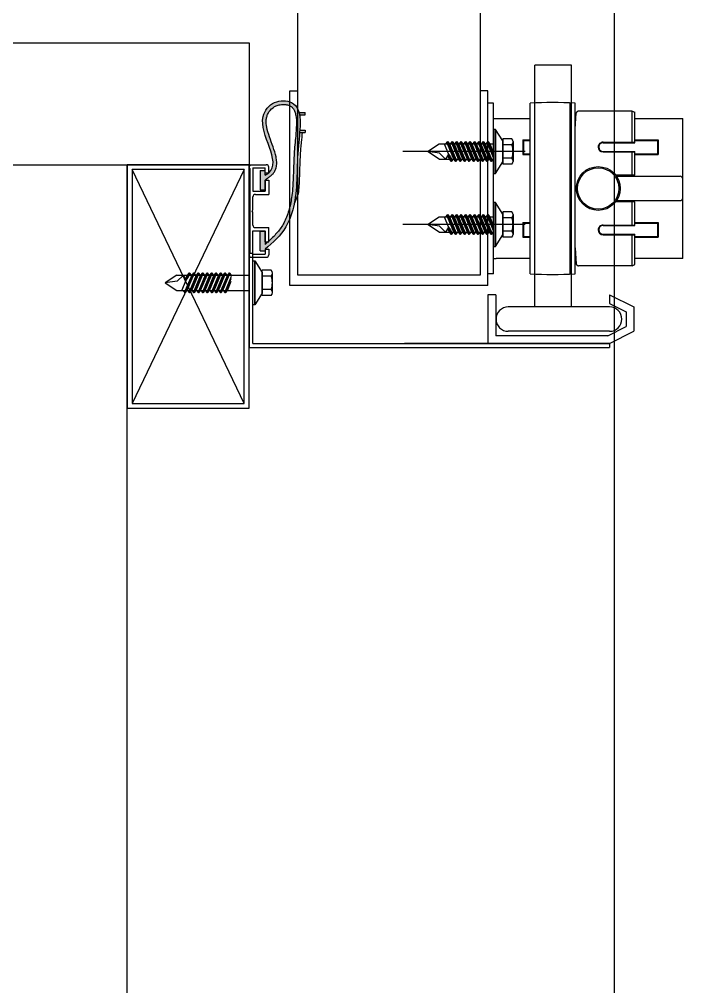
# Model space of a CAD drawing. Extents: x 152195838 to 160350639, y 364657247 to 370318102.
# Drawn here: x 157579702.6 to 157579975.2, y 365019944.4 to 365020341.6 of the extents above; entities that cross this region are included whole.
import ezdxf

# ---------------------------------------------------------------- set-up
doc = ezdxf.new("R2010")
doc.units = 0
doc.header["$MEASUREMENT"] = 0
doc.linetypes.add('HID', pattern=[2.3, 1.5, -0.8])
for name, color, linetype in [('4A.TEC 벽체 3', 4, 'CONTINUOUS'), ('A-DOOR-DOCKSEAL', 4, 'CONTINUOUS'), ('A-STEEL', 7, 'CONTINUOUS'), ('A-STEEL-C', 1, 'CONTINUOUS')]:
    doc.layers.add(name, color=color, linetype=linetype)
doc.layers.add('DEFPOINT', color=135, linetype='CONTINUOUS', plot=False)

# ---------------------------------------------------------------- blocks, each defined once
blk = doc.blocks.new('zw$BB1D')
at = {"layer": 'A-DOOR-DOCKSEAL', "ltscale": 0.2}
h = blk.add_hatch(color=9, dxfattribs=at)
h.dxf.hatch_style = 1
edge = h.paths.add_edge_path()
edge.add_line((2740.551226496696, 825.0400660969317), (2740.551226496696, 822.5208703279495))
edge.add_spline(control_points=[(2740.551226496696, 822.5208703279495), (2738.710514068604, 822.0375781059265), (2735.548958003521, 820.0444125831127), (2735.455102264881, 811.7829248607159), (2746.522982895374, 802.8910038471222), (2760.679319918156, 815.7585456967354), (2765.300000011921, 810.1000000238419)], knot_values=[-45.3976733659044, -45.3976733659044, -45.3976733659044, -45.3976733659044, -39.43827762384147, -32.43066306283472, -25.07894739914613, -1.802775637715781, -1.802775637715781, -1.802775637715781, -1.802775637715781], degree=3, periodic=0)
edge.add_spline(control_points=[(2765.300000011921, 810.1000000238419), (2765.657878816128, 809.6617369055748), (2765.978939414024, 809.130868434906), (2766.300000011921, 808.6000000238419)], knot_values=[-1.802775637731995, -1.802775637731995, -1.802775637731995, -1.802775637731995, 0, 0, 0, 0], degree=3, periodic=0)
edge.add_line((2766.300000011921, 808.6000000238419), (2764.300000011921, 808.6000000238419))
edge.add_line((2764.300000011921, 808.6000000238419), (2764.300000011921, 806.6000000238419))
edge.add_line((2764.300000011921, 806.6000000238419), (2772.300000011921, 806.6000000238419))
edge.add_line((2772.300000011921, 806.6000000238419), (2772.300000011921, 808.6000000238419))
edge.add_line((2772.300000011921, 808.6000000238419), (2768.300000011921, 808.6000000238419))
edge.add_spline(control_points=[(2768.300000011921, 808.6000000238419), (2767.466506958008, 809.569737136364), (2767.345214486122, 809.7704429626465), (2767.024328887463, 810.2809507846832), (2766.81678879261, 810.5947440266609), (2766.442328572273, 811.0776842236519), (2766.296264231205, 811.2495391964912), (2765.99466073513, 811.5697856545448), (2765.837651133537, 811.7204251289368), (2765.349535226822, 812.1426284909248), (2765.001148283482, 812.3841920495033), (2764.037363171577, 812.9141031503677), (2763.397246062756, 813.1298235058784), (2762.099309384823, 813.3735585212708), (2761.441173613071, 813.403838455677), (2760.121258735657, 813.3394808769226), (2759.45836019516, 813.2449430823326), (2757.441877007484, 812.8345758318901), (2756.071962296963, 812.3921765089035), (2753.305351316929, 811.4187758564949), (2751.909680366516, 810.886126935482), (2749.165443539619, 809.950341463089), (2747.81719237566, 809.5483564138412), (2745.573965549469, 809.1306486725807), (2744.648299694061, 809.0472588539124), (2743.28717571497, 809.1165866851807), (2742.80739235878, 809.1859583854675), (2741.885418653488, 809.4236060380936), (2741.435650408268, 809.5932842493057), (2740.050660610199, 810.2899523377419), (2739.20205706358, 811.0002294182777), (2738.25933021307, 812.2863572239876), (2738.002562642097, 812.7389848232269), (2737.600932478905, 813.7131992578506), (2737.451909601688, 814.244395673275), (2737.229801177979, 815.5540984869003), (2737.213318884373, 816.345254778862), (2737.366967916489, 817.5916186571121), (2737.487422168255, 818.0791455507278), (2737.808386445045, 818.9057842493057), (2738.003624379635, 819.2374194860458), (2738.476790428162, 819.8183492422104), (2738.755058765411, 820.067126750946), (2739.421107411385, 820.508731007576), (2739.809660434723, 820.7001931667328), (2740.700030088425, 821.0214325785637), (2741.201194524765, 821.1506160497665), (2742.888457417488, 821.4503950476646), (2744.228256762028, 821.5127210021019), (2747.109930038452, 821.4488495588303), (2748.65164411068, 821.3249942064285), (2751.406606912613, 821.0640008449554), (2752.613236129284, 820.9368814229965), (2755.033995687962, 820.7162117958069), (2756.23173981905, 820.6284232735634), (2758.548449933529, 820.4887071251869), (2759.669673442841, 820.4363819360733), (2762.941146731377, 820.3073766231537), (2764.998924076557, 820.2584900259972), (2768.678615272045, 820.1174272894859), (2770.319756269455, 820.0328359603882), (2773.121601581573, 819.7874686121941), (2774.289319336414, 819.6544098258018), (2776.349969267845, 819.343235373497), (2777.240381777287, 819.1842174530029), (2779.040191590786, 818.803658425808), (2779.946169734001, 818.5823898911476), (2782.634284675121, 817.8079091906548), (2784.385824382305, 817.1431148052216), (2786.640091180801, 815.9329293966293), (2787.275860846043, 815.5408887863159), (2788.511999845505, 814.6790025830269), (2789.110683739185, 814.2116848230362), (2790.863895475864, 812.7187517881393), (2791.975293755531, 811.6016502380371), (2793.166269600391, 810.3135442733765), (2793.264142870903, 810.2070093750954), (2793.36189866066, 810.1000000238419)], knot_values=[0, 0, 0, 0, 0.6570504809672653, 0.6570504809672653, 1.646097762996907, 1.646097762996907, 2.207426477176353, 2.207426477176353, 2.7687551913558, 2.7687551913558, 3.891412619714694, 3.891412619714694, 5.741228497107539, 5.741228497107539, 7.591044374500384, 7.591044374500384, 9.440860251893229, 9.440860251893229, 13.18248339340925, 13.18248339340925, 16.92410653492527, 16.92410653492527, 20.66572967644129, 20.66572967644129, 23.53949724482702, 23.53949724482702, 25.24343973426191, 25.24343973426191, 26.94738222369681, 26.94738222369681, 30.75015759862892, 30.75015759862892, 32.58340936956902, 32.58340936956902, 34.41666114050911, 34.41666114050911, 36.99480357953792, 36.99480357953792, 38.87082841491595, 38.87082841491595, 40.74685325029397, 40.74685325029397, 42.622878085672, 42.622878085672, 44.49890292105002, 44.49890292105002, 46.37492775642805, 46.37492775642805, 50.27423818874973, 50.27423818874973, 54.1735486210714, 54.1735486210714, 57.16678077045568, 57.16678077045568, 60.29172726954477, 60.29172726954477, 63.41667376863385, 63.41667376863385, 69.66656676681201, 69.66656676681201, 74.98539299803426, 74.98539299803426, 78.82808734408306, 78.82808734408306, 81.72379373911878, 81.72379373911878, 84.61950013415449, 84.61950013415449, 90.41091292422593, 90.41091292422593, 92.85017126351599, 92.85017126351599, 95.28942960280605, 95.28942960280605, 100.1679462813862, 100.1679462813862, 100.6054776744148, 100.6054776744148, 100.6054776744148, 100.6054776744148], degree=3, periodic=0)
edge.add_line((2793.361898679286, 810.1000000238419), (2793.699999988079, 810.1000000238419))
edge.add_line((2793.699999988079, 810.1000000238419), (2793.699999988079, 809.7276048064232))
edge.add_spline(control_points=[(2793.699999988079, 809.7276048064232), (2794.035301446915, 809.356137752533), (2794.369640469551, 808.9796684384346), (2794.704285383224, 808.6000000238419)], knot_values=[101.1105262761424, 101.1105262761424, 101.1105262761424, 101.1105262761424, 102.6147864747465, 102.6147864747465, 102.6147864747465, 102.6147864747465], degree=3, periodic=0)
edge.add_line((2794.704285390675, 808.6000000238419), (2789.300000011921, 808.6000000238419))
edge.add_line((2789.300000011921, 808.6000000238419), (2789.300000011921, 806.6000000238419))
edge.add_line((2789.300000011921, 806.6000000238419), (2797.300000011921, 806.6000000238419))
edge.add_line((2797.300000011921, 806.6000000238419), (2797.300000011921, 808.6000000238419))
edge.add_line((2797.299999989569, 808.6000000238419), (2796.699999988079, 808.6000000238419))
edge.add_spline(control_points=[(2796.699999988079, 808.6000000238419), (2793.900425672531, 811.7971203327179), (2788.87654620409, 817.5344022512436), (2781.337806820869, 819.8732129335403), (2778.127242684364, 820.5286437273026), (2778.108048975468, 820.5325494408607)], knot_values=[-103.9119510143175, -103.9119510143175, -103.9119510143175, -103.9119510143175, -91.38266572863111, -81.42795439420412, -81.36806896506658, -81.36806896506658, -81.36806896506658, -81.36806896506658], degree=3, periodic=0)
edge.add_spline(control_points=[(2778.108048975468, 820.5325494408607), (2770.42051243782, 822.0968762040138), (2762.213920772076, 821.3518040180206), (2750.57119512558, 822.6657167673111), (2748.751226484776, 822.8121961951256)], knot_values=[-81.36806896506658, -81.36806896506658, -81.36806896506658, -81.36806896506658, -57.38249598827551, -52.84870220721898, -52.84870220721898, -52.84870220721898, -52.84870220721898], degree=3, periodic=0)
edge.add_line((2748.751226484776, 822.8121961951256), (2748.751226484776, 825.0400661230087))
edge.add_line((2748.751226484776, 825.0400661230087), (2747.751226484776, 825.0400661230087))
edge.add_line((2747.751226484776, 825.0400661230087), (2747.751226484776, 822.88595277071))
edge.add_spline(control_points=[(2747.751226484776, 822.88595277071), (2745.532117247581, 823.033104121685), (2743.392473042011, 823.0540909171104), (2741.551226496696, 822.7361373901367)], knot_values=[-52.01511252839615, -52.01511252839615, -52.01511252839615, -52.01511252839615, -46.4399996553246, -46.4399996553246, -46.4399996553246, -46.4399996553246], degree=3, periodic=0)
edge.add_line((2741.551226496696, 822.7361373901367), (2741.551226496696, 825.0400661230087))
edge.add_line((2741.551226496696, 825.0400661230087), (2740.551226496696, 825.0400661230087))
h = blk.add_hatch(color=9, dxfattribs=at)
h.dxf.hatch_style = 1
edge = h.paths.add_edge_path()
edge.add_spline(control_points=[(2778.108048975468, 820.5325494408607), (2778.108048956469, 820.5325494447266), (2778.108048937471, 820.5325494485924), (2778.108048918472, 820.5325494524582)], knot_values=[-81.36806896506658, -81.36806896506658, -81.36806896506658, -81.36806896506658, -81.3680689057916, -81.3680689057916, -81.3680689057916, -81.3680689057916], degree=3, periodic=0)
edge.add_line((2778.108048918473, 820.5325494524584), (2778.108049006385, 820.5325494175967))
at = {"layer": '4A.TEC 벽체 3', "linetype": 'Continuous'}
for p, q in [((2712, 326.9999995827675), (2712, 801.9999996721745)), ((2712, 326.9999995827675), (2712, 801.9999996721745)), ((2712, 802.0000000298023), (2762, 802)), ((2761.999999940395, 427.0000000596046), (2762, 801.9999996423721))]:
    blk.add_line(p, q, dxfattribs=at)
at = {"layer": '4A.TEC 벽체 3'}
for p, q in [((262, 752.0000000298023), (-412.9999999403954, 752)), ((3437, 752.0000000298023), (2762, 752))]:
    blk.add_line(p, q, dxfattribs=at)
at = {"layer": 'A-DOOR-DOCKSEAL', "color": 9, "ltscale": 0.2}
for p, q in [((2742.99982970953, 960.5008111596107), (2742.99982970953, 980.2008111476898)), ((2800.49982970953, 980.2008111476898), (2742.99982970953, 980.2008111476898)), ((2766.74982970953, 952.9841259121895), (2766.74982970953, 979.2008111476898)), ((2775.74982970953, 980.2008111476898), (2767.74982970953, 980.2008111476898)), ((2776.74982970953, 952.9841259121895), (2776.74982970953, 979.2008111476898)), ((2800.49982970953, 980.2008111476898), (2800.49982970953, 960.5008111596107)), ((2751.74982970953, 960.5008111596107), (2751.74982970953, 970.2008111476898)), ((2751.74982970953, 970.2008111476898), (2757.74982970953, 970.2008111476898)), ((2751.99982970953, 960.5008111596107), (2751.99982970953, 969.9508111476898)), ((2757.49982970953, 969.9508111476898), (2751.99982970953, 969.9508111476898)), ((2757.49982970953, 960.5008111596107), (2757.49982970953, 969.9508111476898)), ((2757.74982970953, 960.5008111596107), (2757.74982970953, 970.2008111476898)), ((2785.74982970953, 960.5008111596107), (2785.74982970953, 970.2008111476898)), ((2785.74982970953, 970.2008111476898), (2791.74982970953, 970.2008111476898)), ((2785.99982970953, 960.5008111596107), (2785.99982970953, 969.9508111476898)), ((2791.49982970953, 969.9508111476898), (2785.99982970953, 969.9508111476898)), ((2791.49982970953, 960.5008111596107), (2791.49982970953, 969.9508111476898)), ((2791.74982970953, 960.5008111596107), (2791.74982970953, 970.2008111476898)), ((2739.99982970953, 959.5008111596107), (2740.470009684563, 960.5008111596107)), ((2739.99982970953, 959.5008111596107), (2739.99982970953, 937.4142181277275)), ((2752.949829757214, 959.5008111596107), (2739.99982970953, 959.5008111596107)), ((2752.949829757214, 960.5008111596107), (2740.470009684563, 960.5008111596107)), ((2752.74982970953, 947.5008111596107), (2752.74982970953, 960.5008111596107)), ((2752.949829757214, 947.5008111596107), (2752.949829757214, 960.5008111596107)), ((2756.549829721451, 947.5008111596107), (2756.549829721451, 960.5008111596107)), ((2766.24982970953, 960.5008111596107), (2756.549829721451, 960.5008111596107)), ((2766.24982970953, 959.5008111596107), (2756.549829721451, 959.5008111596107)), ((2756.74982970953, 947.5008111596107), (2756.74982970953, 960.5008111596107)), ((2766.24982970953, 960.5008111596107), (2766.24982970953, 952.6247145533562)), ((2777.24982970953, 960.5008111596107), (2777.24982970953, 952.6247145533562)), ((2786.949829757214, 960.5008111596107), (2777.24982970953, 960.5008111596107)), ((2786.949829757214, 959.5008111596107), (2777.24982970953, 959.5008111596107)), ((2786.74982970953, 947.5008111596107), (2786.74982970953, 960.5008111596107)), ((2786.949829757214, 947.5008111596107), (2786.949829757214, 960.5008111596107)), ((2790.549829721451, 947.5008111596107), (2790.549829721451, 960.5008111596107)), ((2803.029649794102, 960.5008111596107), (2790.549829721451, 960.5008111596107)), ((2803.49982970953, 959.5008111596107), (2790.549829721451, 959.5008111596107)), ((2790.74982970953, 947.5008111596107), (2790.74982970953, 960.5008111596107)), ((2803.49982970953, 959.5008111596107), (2803.029649794102, 960.5008111596107)), ((2803.49982970953, 959.5008111596107), (2803.49982970953, 937.4142181277275)), ((2815.399999976158, 950.2008111476898), (2820.399999976158, 960.2008111476898)), ((2820.399999976158, 960.2008111476898), (2830.399999976158, 960.2008111476898)), ((2835.399999976158, 950.2008111476898), (2830.399999976158, 960.2008111476898)), ((2818.977708756924, 950.2008111476898), (2822.377708733082, 957.0008111596107)), ((2822.377708733082, 957.0008111596107), (2828.422291219234, 957.0008111596107)), ((2832.199999988079, 949.4453936219215), (2828.422291219234, 957.0008111596107)), ((2815.399999976158, 950.2008111476898), (2818.977708756924, 950.2008111476898)), ((2820.399999976158, 950.2008111476898), (2820.399999976158, 908.5008111596107)), ((2830.399999976158, 950.2008111476898), (2830.399999976158, 908.5008111596107)), ((2832.199999988079, 949.4453936219215), (2832.199999988079, 903.4008111357689)), ((2835.399999976158, 950.2008111476898), (2835.399999976158, 865.9372361898422)), ((2835.399999976158, 803.6000000238419), (2835.399999976158, 950.2008111476898)), ((2835.399999976158, 950.2008111476898), (2837, 950.2008111476898)), ((2837, 802), (2837, 950.2008111476898)), ((2721.088113725185, 934.5008111894131), (2721.088113725185, 919.5008111894131)), ((2736.74982970953, 934.5008111596107), (2721.088113725185, 934.5008111894131)), ((2806.74982970953, 936.0008111596107), (2736.74982970953, 936.0008111596107)), ((2806.349829733372, 934.5008111596107), (2736.74982970953, 934.5008111596107)), ((2806.74982970953, 934.0008111596107), (2736.74982970953, 934.0008111596107)), ((2747.420690178871, 936.0008111596107), (2740.756266653538, 936.4443330168724)), ((2742.99982970953, 936.1184046268463), (2742.99982970953, 936.0008111596107)), ((2796.078969299793, 936.0008111596107), (2802.743392765522, 936.4443330168724)), ((2800.49982970953, 936.1184046268463), (2800.49982970953, 936.0008111596107)), ((2819.052079260349, 934.5008111596107), (2806.349829733372, 934.5008111596107)), ((2820.399999976158, 934.5008111596107), (2810.599999964237, 934.5008111596107)), ((2736.74982970953, 919.5008111596107), (2721.088113725185, 919.5008111894131)), ((2806.349829733372, 919.5008111596107), (2736.74982970953, 919.5008111596107)), ((2806.74982970953, 919.5008111596107), (2736.74982970953, 919.5008111596107)), ((2819.052079260349, 919.5008111596107), (2806.349829733372, 919.5008111596107)), ((2820.399999976158, 919.5008111596107), (2810.599999964237, 919.5008111596107)), ((2806.74982970953, 917.5008111596107), (2736.74982970953, 917.5008111596107)), ((2742.99982970953, 902.5008111596107), (2742.99982970953, 917.5008111596107)), ((2751.74982970953, 914.5008111596107), (2751.74982970953, 917.5008111596107)), ((2751.74982970953, 914.5008111596107), (2757.74982970953, 914.5008111596107)), ((2751.99982970953, 914.7508111596107), (2751.99982970953, 917.5008111596107)), ((2751.99982970953, 914.7508111596107), (2757.49982970953, 914.7508111596107)), ((2756.549829721451, 915.5008111596107), (2756.549829721451, 865.1478964686394)), ((2757.49982970953, 914.7508111596107), (2757.49982970953, 917.5008111596107)), ((2757.74982970953, 914.5008111596107), (2757.74982970953, 917.5008111596107)), ((2785.74982970953, 914.5008111596107), (2785.74982970953, 917.5008111596107)), ((2785.74982970953, 914.5008111596107), (2791.74982970953, 914.5008111596107)), ((2785.99982970953, 914.7508111596107), (2785.99982970953, 917.5008111596107)), ((2785.99982970953, 914.7508111596107), (2791.49982970953, 914.7508111596107)), ((2786.549829721451, 915.5008111596107), (2786.549829721451, 865.1478964686394)), ((2791.49982970953, 914.7508111596107), (2791.49982970953, 917.5008111596107)), ((2791.74982970953, 914.5008111596107), (2791.74982970953, 917.5008111596107)), ((2800.49982970953, 917.5008111596107), (2800.49982970953, 903.5008111596107)), ((2751.299829721451, 910.0008111596107), (2751.299829721451, 906.3008111715317)), ((2752.479510307312, 910.5008111596107), (2760.62014913559, 910.5008111596107)), ((2753.836283445358, 910.0008111596107), (2753.836283445358, 906.3008111715317)), ((2759.263375997543, 910.0008111596107), (2759.263375997543, 906.3008111715317)), ((2761.799829721451, 910.0008111596107), (2761.799829721451, 906.3008111715317)), ((2781.299829721451, 910.0008111596107), (2781.299829721451, 906.3008111715317)), ((2782.479510307312, 910.5008111596107), (2790.62014913559, 910.5008111596107)), ((2783.836283445358, 910.0008111596107), (2783.836283445358, 906.3008111715317)), ((2789.263375997543, 910.0008111596107), (2789.263375997543, 906.3008111715317)), ((2791.799829721451, 910.0008111596107), (2791.799829721451, 906.3008111715317)), ((2751.299829721451, 906.3008111715317), (2761.799829721451, 906.3008111715317)), ((2781.299829721451, 906.3008111715317), (2791.799829721451, 906.3008111715317)), ((2806.74982970953, 902.5008111596107), (2736.74982970953, 902.5008111596107)), ((2736.74982970953, 902.5008111596107), (2736.74982970953, 900.2008111476898)), ((2742.99982970953, 902.5008111596107), (2742.99982970953, 903.5008111596107)), ((2752.399829745293, 900.100931584835), (2758.304431080818, 902.5008111596107)), ((2752.399829745293, 898.2679315805435), (2760.699829757214, 901.6853574514389)), ((2752.399829745293, 898.2679315805435), (2760.699829757214, 901.6853574514389)), ((2753.399829745293, 900.9050318002701), (2753.399829745293, 902.5008111596107)), ((2759.699829757214, 901.6853574514389), (2759.699829757214, 902.5008111596107)), ((2782.399829745293, 900.100931584835), (2788.304431080818, 902.5008111596107)), ((2782.399829745293, 898.2679315805435), (2790.699829757214, 901.6853574514389)), ((2782.399829745293, 898.2679315805435), (2790.699829757214, 901.6853574514389)), ((2783.399829745293, 900.9050318002701), (2783.399829745293, 902.5008111596107)), ((2789.699829757214, 901.6853574514389), (2789.699829757214, 902.5008111596107)), ((2800.49982970953, 902.5008111596107), (2800.49982970953, 903.5008111596107)), ((2806.74982970953, 902.5008111596107), (2806.74982970953, 900.2008111476898)), ((2815.399999976158, 903.4008111357689), (2832.199999988079, 903.4008111357689)), ((2815.399999976158, 903.4008111357689), (2815.399999976158, 900.2008111476898)), ((2811.599999964237, 900.2008111476898), (2731.599999964237, 900.2008111774921)), ((2731.599999964237, 900.2008111774921), (2731.599999964237, 897.0008111894131)), ((2806.74982970953, 900.2008111476898), (2736.74982970953, 900.2008111476898)), ((2752.399829745293, 896.434931576252), (2760.699829757214, 899.8523574471474)), ((2752.399829745293, 896.434931576252), (2760.699829757214, 899.8523574471474)), ((2752.399829745293, 894.6019315719604), (2760.699829757214, 898.0193575024605)), ((2752.399829745293, 894.6019315719604), (2760.699829757214, 898.0193575024605)), ((2753.399829745293, 899.0720317959785), (2753.399829745293, 900.100931584835)), ((2753.399829745293, 897.239031791687), (2753.399829745293, 898.2679315805435)), ((2759.699829757214, 899.8523574471474), (2759.699829757214, 900.8812572956085)), ((2759.699829757214, 898.0193575024605), (2759.699829757214, 899.048257291317)), ((2782.399829745293, 896.434931576252), (2790.699829757214, 899.8523574471474)), ((2782.399829745293, 896.434931576252), (2790.699829757214, 899.8523574471474)), ((2782.399829745293, 894.6019315719604), (2790.699829757214, 898.0193575024605)), ((2782.399829745293, 894.6019315719604), (2790.699829757214, 898.0193575024605)), ((2783.399829745293, 899.0720317959785), (2783.399829745293, 900.100931584835)), ((2783.399829745293, 897.239031791687), (2783.399829745293, 898.2679315805435)), ((2789.699829757214, 899.8523574471474), (2789.699829757214, 900.8812572956085)), ((2789.699829757214, 898.0193575024605), (2789.699829757214, 899.048257291317)), ((2811.599999964237, 900.2008111476898), (2811.599999964237, 818.8008111715317)), ((2815.399999976158, 900.2008111476898), (2835.399999976158, 900.2008111476898)), ((2731.599999964237, 897.0008111894131), (2807.399999976158, 897.0008111596107)), ((2752.399829745293, 892.7689316272736), (2760.699829757214, 896.186357498169)), ((2752.399829745293, 892.7689316272736), (2760.699829757214, 896.186357498169)), ((2752.399829745293, 890.935931622982), (2760.699829757214, 894.3533574938774)), ((2752.399829745293, 890.935931622982), (2760.699829757214, 894.3533574938774)), ((2753.399829745293, 895.4060317873955), (2753.399829745293, 896.434931576252)), ((2753.399829745293, 893.5730317831039), (2753.399829745293, 894.6019315719604)), ((2759.699829757214, 896.186357498169), (2759.699829757214, 897.2152572870255)), ((2759.699829757214, 894.3533574938774), (2759.699829757214, 895.3822572827339)), ((2782.399829745293, 892.7689316272736), (2790.699829757214, 896.186357498169)), ((2782.399829745293, 892.7689316272736), (2790.699829757214, 896.186357498169)), ((2782.399829745293, 890.935931622982), (2790.699829757214, 894.3533574938774)), ((2782.399829745293, 890.935931622982), (2790.699829757214, 894.3533574938774)), ((2783.399829745293, 895.4060317873955), (2783.399829745293, 896.434931576252)), ((2783.399829745293, 893.5730317831039), (2783.399829745293, 894.6019315719604)), ((2789.699829757214, 896.186357498169), (2789.699829757214, 897.2152572870255)), ((2789.699829757214, 894.3533574938774), (2789.699829757214, 895.3822572827339)), ((2807.399999976158, 897.0008111596107), (2807.399999976158, 822.0008111596107)), ((2752.399829745293, 889.1029316186905), (2760.699829757214, 892.5203574895859)), ((2752.399829745293, 889.1029316186905), (2760.699829757214, 892.5203574895859)), ((2752.399829745293, 887.269931614399), (2760.699829757214, 890.6873574852943)), ((2752.399829745293, 887.269931614399), (2760.699829757214, 890.6873574852943)), ((2753.399829745293, 891.7400317788124), (2753.399829745293, 892.7689316272736)), ((2753.399829745293, 889.9070318341255), (2753.399829745293, 890.935931622982)), ((2759.699829757214, 892.5203574895859), (2759.699829757214, 893.5492572784424)), ((2759.699829757214, 890.6873574852943), (2759.699829757214, 891.7162572741508)), ((2759.699829757214, 888.8543574810028), (2759.699829757214, 889.8832572698593)), ((2782.399829745293, 889.1029316186905), (2790.699829757214, 892.5203574895859)), ((2782.399829745293, 889.1029316186905), (2790.699829757214, 892.5203574895859)), ((2782.399829745293, 887.269931614399), (2790.699829757214, 890.6873574852943)), ((2782.399829745293, 887.269931614399), (2790.699829757214, 890.6873574852943)), ((2783.399829745293, 891.7400317788124), (2783.399829745293, 892.7689316272736)), ((2783.399829745293, 889.9070318341255), (2783.399829745293, 890.935931622982)), ((2789.699829757214, 892.5203574895859), (2789.699829757214, 893.5492572784424)), ((2789.699829757214, 890.6873574852943), (2789.699829757214, 891.7162572741508)), ((2789.699829757214, 888.8543574810028), (2789.699829757214, 889.8832572698593)), ((2752.399829745293, 885.4369316101074), (2760.699829757214, 888.8543574810028)), ((2752.399829745293, 885.4369316101074), (2760.699829757214, 888.8543574810028)), ((2752.399829745293, 883.6039316058159), (2760.699829757214, 887.0213574767113)), ((2752.399829745293, 883.6039316058159), (2760.699829757214, 887.0213574767113)), ((2753.399829745293, 888.074031829834), (2753.399829745293, 889.1029316186905)), ((2753.399829745293, 886.2410318255424), (2753.399829745293, 887.269931614399)), ((2759.699829757214, 887.0213574767113), (2759.699829757214, 888.0502572655678)), ((2759.699829757214, 885.1883574724197), (2759.699829757214, 886.2172572612762)), ((2782.399829745293, 885.4369316101074), (2790.699829757214, 888.8543574810028)), ((2782.399829745293, 885.4369316101074), (2790.699829757214, 888.8543574810028)), ((2782.399829745293, 883.6039316058159), (2790.699829757214, 887.0213574767113)), ((2782.399829745293, 883.6039316058159), (2790.699829757214, 887.0213574767113)), ((2783.399829745293, 888.074031829834), (2783.399829745293, 889.1029316186905)), ((2783.399829745293, 886.2410318255424), (2783.399829745293, 887.269931614399)), ((2789.699829757214, 887.0213574767113), (2789.699829757214, 888.0502572655678)), ((2789.699829757214, 885.1883574724197), (2789.699829757214, 886.2172572612762)), ((2753.399829745293, 884.4080318212509), (2753.399829745293, 885.4369316101074)), ((2753.399829745293, 880.1318111419678), (2753.399829745293, 883.6039316058159)), ((2757.691663742065, 883.9497810602188), (2760.699829757214, 885.1883574724197)), ((2757.691663742065, 883.9497810602188), (2760.699829757214, 885.1883574724197)), ((2759.699829757214, 880.1318111419678), (2759.699829757214, 884.3842572569847)), ((2783.399829745293, 884.4080318212509), (2783.399829745293, 885.4369316101074)), ((2783.399829745293, 880.1318111419678), (2783.399829745293, 883.6039316058159)), ((2787.691663742065, 883.9497810602188), (2790.699829757214, 885.1883574724197)), ((2787.691663742065, 883.9497810602188), (2790.699829757214, 885.1883574724197)), ((2789.699829757214, 880.1318111419678), (2789.699829757214, 884.3842572569847)), ((2741.551226496696, 825.0400661230087), (2740.551226496696, 825.0400661230087)), ((2740.551226496696, 822.5208703279495), (2740.551226496696, 825.0400661230087)), ((2741.551226496696, 822.7361373901367), (2741.551226496696, 825.0400661230087)), ((2747.751226484776, 825.0400661230087), (2748.751226484776, 825.0400661230087)), ((2747.751226484776, 822.88595277071), (2747.751226484776, 825.0400661230087)), ((2748.751226484776, 822.8121961951256), (2748.751226484776, 825.0400661230087)), ((2807.399999976158, 822.0008111596107), (2731.599999964237, 822.0008111894131)), ((2811.599999964237, 818.8008111715317), (2731.599999964237, 818.800811201334)), ((2773.883247792721, 822.2078995704651), (2778.108048975468, 820.5325494408607)), ((2805.25, 811.1000000238419), (2805.25, 807.3999999761581)), ((2814.570319414139, 811.6000000238419), (2806.429680585861, 811.6000000238419)), ((2807.786453723907, 811.1000000238419), (2807.786453723907, 807.3999999761581)), ((2813.213546276093, 811.1000000238419), (2813.213546276093, 807.3999999761581)), ((2815.75, 811.1000000238419), (2815.75, 807.3999999761581)), ((2762, 802.3000000119209), (2762, 809.1000000238419)), ((2765.300000011921, 810.1000000238419), (2763, 810.1000000238419)), ((2765.300000011921, 808.6000000238419), (2763.300000011921, 808.6000000238419)), ((2763.300000011921, 803.6000000238419), (2763.300000011921, 808.6000000238419)), ((2766.300000011921, 808.6000000238419), (2764.300000011921, 808.6000000238419)), ((2764.300000011921, 806.6000000238419), (2764.300000011921, 808.6000000238419)), ((2764.300000011921, 806.6000000238419), (2772.300000011921, 806.6000000238419)), ((2765.300000011921, 808.6000000238419), (2765.300000011921, 810.1000000238419)), ((2768.300000011921, 808.6000000238419), (2768.300000011921, 810.1000000238419)), ((2768.300000011921, 810.1000000238419), (2774.199999988079, 810.1000000238419)), ((2768.300000011921, 808.6000000238419), (2772.899999976158, 808.6000000238419)), ((2772.300000011921, 808.6000000238419), (2768.300000011921, 808.6000000238419)), ((2772.300000011921, 806.6000000238419), (2772.300000011921, 808.6000000238419)), ((2772.899999976158, 803.6000000238419), (2772.899999976158, 808.6000000238419)), ((2774.199999988079, 804.6000000238419), (2774.199999988079, 810.1000000238419)), ((2787.800000011921, 804.6000000238419), (2787.800000011921, 810.1000000238419)), ((2793.699999988079, 810.1000000238419), (2787.800000011921, 810.1000000238419)), ((2793.699999988079, 808.6000000238419), (2789.100000023842, 808.6000000238419)), ((2789.100000023842, 803.6000000238419), (2789.100000023842, 808.6000000238419)), ((2789.300000011921, 806.6000000238419), (2789.300000011921, 808.6000000238419)), ((2789.300000011921, 808.6000000238419), (2794.704285383224, 808.6000000238419)), ((2797.300000011921, 806.6000000238419), (2789.300000011921, 806.6000000238419)), ((2793.699999988079, 808.6000000238419), (2793.699999988079, 810.1000000238419)), ((2796.699999988079, 808.6000000238419), (2796.699999988079, 810.1000000238419)), ((2796.699999988079, 810.1000000238419), (2799, 810.1000000238419)), ((2796.699999988079, 808.6000000238419), (2798.699999988079, 808.6000000238419)), ((2796.699999988079, 808.6000000238419), (2797.300000011921, 808.6000000238419)), ((2797.300000011921, 806.6000000238419), (2797.300000011921, 808.6000000238419)), ((2798.699999988079, 803.6000000238419), (2798.699999988079, 808.6000000238419)), ((2800, 802.3000000119209), (2800, 809.1000000238419)), ((2815.75, 807.3999999761581), (2805.25, 807.3999999761581)), ((2763.300000011921, 803.6000000238419), (2772.899999976158, 803.6000000238419)), ((2780.5, 803.6000000238419), (2775.199999988079, 803.6000000238419)), ((2781, 803.3000000119209), (2780.5, 803.6000000238419)), ((2781.5, 803.6000000238419), (2781, 803.3000000119209)), ((2786.800000011921, 803.6000000238419), (2781.5, 803.6000000238419)), ((2798.699999988079, 803.6000000238419), (2789.100000023842, 803.6000000238419)), ((2835.399999976158, 803.6000000238419), (2798.500000178814, 803.6000000238419)), ((2798.500000178814, 803.6000000238419), (2798.500000178814, 802)), ((2762, 802.3000000119209), (2762.439999997616, 802.3000000119209)), ((2763.558020114899, 802.3000000119209), (2798.441979885101, 802.3000000119209)), ((2789.044257760048, 802), (2837, 802)), ((2800, 802.3000000119209), (2799.560000002384, 802.3000000119209)), ((2807.350000023842, 793.9067910313606), (2807.350000023842, 802)), ((2813.650000035763, 793.1264653801918), (2813.650000035763, 802)), ((2814.650000035763, 792.3223651647568), (2808.745398700237, 794.7222447395325)), ((2814.650000035763, 790.4893651604652), (2806.350000023842, 793.9067910313606)), ((2814.650000035763, 790.4893651604652), (2806.350000023842, 793.9067910313606)), ((2814.650000035763, 788.6563651561737), (2806.350000023842, 792.0737910270691)), ((2814.650000035763, 788.6563651561737), (2806.350000023842, 792.0737910270691)), ((2807.350000023842, 792.0737910270691), (2807.350000023842, 793.1026908159256)), ((2807.350000023842, 790.2407910227776), (2807.350000023842, 791.2696908116341)), ((2813.650000035763, 791.2934653759003), (2813.650000035763, 792.3223651647568)), ((2813.650000035763, 789.4604653716087), (2813.650000035763, 790.4893651604652)), ((2814.650000035763, 786.8233651518822), (2806.350000023842, 790.2407910227776)), ((2814.650000035763, 786.8233651518822), (2806.350000023842, 790.2407910227776)), ((2814.650000035763, 784.9903651475906), (2806.350000023842, 788.407791018486)), ((2814.650000035763, 784.9903651475906), (2806.350000023842, 788.407791018486)), ((2814.650000035763, 783.1573651432991), (2806.350000023842, 786.5747910737991)), ((2814.650000035763, 783.1573651432991), (2806.350000023842, 786.5747910737991)), ((2807.350000023842, 788.407791018486), (2807.350000023842, 789.4366908669472)), ((2807.350000023842, 786.5747910737991), (2807.350000023842, 787.6036908626556)), ((2813.650000035763, 787.6274653673172), (2813.650000035763, 788.6563651561737)), ((2813.650000035763, 785.7944653630257), (2813.650000035763, 786.8233651518822)), ((2814.650000035763, 781.3243651390076), (2806.350000023842, 784.7417910695076)), ((2814.650000035763, 781.3243651390076), (2806.350000023842, 784.7417910695076)), ((2814.650000035763, 779.4913651943207), (2806.350000023842, 782.9087910652161)), ((2814.650000035763, 779.4913651943207), (2806.350000023842, 782.9087910652161)), ((2807.350000023842, 784.7417910695076), (2807.350000023842, 785.7706908583641)), ((2807.350000023842, 782.9087910652161), (2807.350000023842, 783.9376908540726)), ((2813.650000035763, 783.9614653587341), (2813.650000035763, 784.9903651475906)), ((2813.650000035763, 782.1284653544426), (2813.650000035763, 783.1573651432991)), ((2814.650000035763, 777.6583651900291), (2806.350000023842, 781.0757910609245)), ((2814.650000035763, 777.6583651900291), (2806.350000023842, 781.0757910609245)), ((2814.650000035763, 775.8253651857376), (2806.350000023842, 779.242791056633)), ((2814.650000035763, 775.8253651857376), (2806.350000023842, 779.242791056633)), ((2807.350000023842, 781.0757910609245), (2807.350000023842, 782.104690849781)), ((2807.350000023842, 779.242791056633), (2807.350000023842, 780.2716908454895)), ((2813.650000035763, 780.2954653501511), (2813.650000035763, 781.3243651390076)), ((2813.650000035763, 778.4624653458595), (2813.650000035763, 779.4913651943207)), ((2809.35816603899, 776.1712146401405), (2806.350000023842, 777.4097910523415)), ((2809.35816603899, 776.1712146401405), (2806.350000023842, 777.4097910523415)), ((2807.350000023842, 777.4097910523415), (2807.350000023842, 778.438690841198)), ((2807.350000023842, 772.3532447218895), (2807.350000023842, 776.6056908369064)), ((2813.650000035763, 776.6294654011726), (2813.650000035763, 777.6583651900291)), ((2813.650000035763, 772.3532447218895), (2813.650000035763, 775.8253651857376))]:
    blk.add_line(p, q, dxfattribs=at)
for points in [[(2760.849829733372, 906.3008111715317), (2752.24982970953, 906.3008111715317), (2747.549829721451, 903.3008111715317), (2765.549829721451, 903.3008111715317)], [(2790.849829733372, 906.3008111715317), (2782.24982970953, 906.3008111715317), (2777.549829721451, 903.3008111715317), (2795.549829721451, 903.3008111715317)], [(2765.549829721451, 903.3008111715317), (2747.549829721451, 903.3008111715317), (2747.549829721451, 902.5008111596107), (2765.549829721451, 902.5008111596107)], [(2760.699829757214, 901.6853574514389), (2759.699829757214, 900.8812572956085), (2753.399829745293, 898.2679315805435), (2752.399829745293, 898.2679315805435), (2753.399829745293, 899.0720317959785), (2759.699829757214, 901.6853574514389)], [(2795.549829721451, 903.3008111715317), (2777.549829721451, 903.3008111715317), (2777.549829721451, 902.5008111596107), (2795.549829721451, 902.5008111596107)], [(2790.699829757214, 901.6853574514389), (2789.699829757214, 900.8812572956085), (2783.399829745293, 898.2679315805435), (2782.399829745293, 898.2679315805435), (2783.399829745293, 899.0720317959785), (2789.699829757214, 901.6853574514389)], [(2760.699829757214, 899.8523574471474), (2759.699829757214, 899.048257291317), (2753.399829745293, 896.434931576252), (2752.399829745293, 896.434931576252), (2753.399829745293, 897.239031791687), (2759.699829757214, 899.8523574471474)], [(2760.699829757214, 898.0193575024605), (2759.699829757214, 897.2152572870255), (2753.399829745293, 894.6019315719604), (2752.399829745293, 894.6019315719604), (2753.399829745293, 895.4060317873955), (2759.699829757214, 898.0193575024605)], [(2790.699829757214, 899.8523574471474), (2789.699829757214, 899.048257291317), (2783.399829745293, 896.434931576252), (2782.399829745293, 896.434931576252), (2783.399829745293, 897.239031791687), (2789.699829757214, 899.8523574471474)], [(2790.699829757214, 898.0193575024605), (2789.699829757214, 897.2152572870255), (2783.399829745293, 894.6019315719604), (2782.399829745293, 894.6019315719604), (2783.399829745293, 895.4060317873955), (2789.699829757214, 898.0193575024605)], [(2760.699829757214, 896.186357498169), (2759.699829757214, 895.3822572827339), (2753.399829745293, 892.7689316272736), (2752.399829745293, 892.7689316272736), (2753.399829745293, 893.5730317831039), (2759.699829757214, 896.186357498169)], [(2760.699829757214, 894.3533574938774), (2759.699829757214, 893.5492572784424), (2753.399829745293, 890.935931622982), (2752.399829745293, 890.935931622982), (2753.399829745293, 891.7400317788124), (2759.699829757214, 894.3533574938774)], [(2790.699829757214, 896.186357498169), (2789.699829757214, 895.3822572827339), (2783.399829745293, 892.7689316272736), (2782.399829745293, 892.7689316272736), (2783.399829745293, 893.5730317831039), (2789.699829757214, 896.186357498169)], [(2790.699829757214, 894.3533574938774), (2789.699829757214, 893.5492572784424), (2783.399829745293, 890.935931622982), (2782.399829745293, 890.935931622982), (2783.399829745293, 891.7400317788124), (2789.699829757214, 894.3533574938774)], [(2760.699829757214, 892.5203574895859), (2759.699829757214, 891.7162572741508), (2753.399829745293, 889.1029316186905), (2752.399829745293, 889.1029316186905), (2753.399829745293, 889.9070318341255), (2759.699829757214, 892.5203574895859)], [(2760.699829757214, 890.6873574852943), (2759.699829757214, 889.8832572698593), (2753.399829745293, 887.269931614399), (2752.399829745293, 887.269931614399), (2753.399829745293, 888.074031829834), (2759.699829757214, 890.6873574852943)], [(2790.699829757214, 892.5203574895859), (2789.699829757214, 891.7162572741508), (2783.399829745293, 889.1029316186905), (2782.399829745293, 889.1029316186905), (2783.399829745293, 889.9070318341255), (2789.699829757214, 892.5203574895859)], [(2790.699829757214, 890.6873574852943), (2789.699829757214, 889.8832572698593), (2783.399829745293, 887.269931614399), (2782.399829745293, 887.269931614399), (2783.399829745293, 888.074031829834), (2789.699829757214, 890.6873574852943)], [(2760.699829757214, 888.8543574810028), (2759.699829757214, 888.0502572655678), (2753.399829745293, 885.4369316101074), (2752.399829745293, 885.4369316101074), (2753.399829745293, 886.2410318255424), (2759.699829757214, 888.8543574810028)], [(2760.699829757214, 887.0213574767113), (2759.699829757214, 886.2172572612762), (2753.399829745293, 883.6039316058159), (2752.399829745293, 883.6039316058159), (2753.399829745293, 884.4080318212509), (2759.699829757214, 887.0213574767113)], [(2790.699829757214, 888.8543574810028), (2789.699829757214, 888.0502572655678), (2783.399829745293, 885.4369316101074), (2782.399829745293, 885.4369316101074), (2783.399829745293, 886.2410318255424), (2789.699829757214, 888.8543574810028)], [(2790.699829757214, 887.0213574767113), (2789.699829757214, 886.2172572612762), (2783.399829745293, 883.6039316058159), (2782.399829745293, 883.6039316058159), (2783.399829745293, 884.4080318212509), (2789.699829757214, 887.0213574767113)], [(2760.699829757214, 885.1883574724197), (2759.699829757214, 884.3842572569847), (2758.691663742065, 883.9497810602188), (2757.691663742065, 883.9497810602188), (2758.691663742065, 884.7538812756538), (2759.699829757214, 885.1883574724197)], [(2790.699829757214, 885.1883574724197), (2789.699829757214, 884.3842572569847), (2788.691663742065, 883.9497810602188), (2787.691663742065, 883.9497810602188), (2788.691663742065, 884.7538812756538), (2789.699829757214, 885.1883574724197)], [(2806.199999988079, 807.3999999761581), (2814.800000011921, 807.3999999761581), (2819.5, 804.3999999761581), (2801.5, 804.3999999761581)], [(2801.5, 804.3999999761581), (2819.5, 804.3999999761581), (2819.5, 803.6000000238419), (2801.5, 803.6000000238419)], [(2806.350000023842, 793.9067910313606), (2807.350000023842, 793.1026908159256), (2813.650000035763, 790.4893651604652), (2814.650000035763, 790.4893651604652), (2813.650000035763, 791.2934653759003), (2807.350000023842, 793.9067910313606)], [(2806.350000023842, 792.0737910270691), (2807.350000023842, 791.2696908116341), (2813.650000035763, 788.6563651561737), (2814.650000035763, 788.6563651561737), (2813.650000035763, 789.4604653716087), (2807.350000023842, 792.0737910270691)], [(2806.350000023842, 790.2407910227776), (2807.350000023842, 789.4366908669472), (2813.650000035763, 786.8233651518822), (2814.650000035763, 786.8233651518822), (2813.650000035763, 787.6274653673172), (2807.350000023842, 790.2407910227776)], [(2806.350000023842, 788.407791018486), (2807.350000023842, 787.6036908626556), (2813.650000035763, 784.9903651475906), (2814.650000035763, 784.9903651475906), (2813.650000035763, 785.7944653630257), (2807.350000023842, 788.407791018486)], [(2806.350000023842, 786.5747910737991), (2807.350000023842, 785.7706908583641), (2813.650000035763, 783.1573651432991), (2814.650000035763, 783.1573651432991), (2813.650000035763, 783.9614653587341), (2807.350000023842, 786.5747910737991)], [(2806.350000023842, 784.7417910695076), (2807.350000023842, 783.9376908540726), (2813.650000035763, 781.3243651390076), (2814.650000035763, 781.3243651390076), (2813.650000035763, 782.1284653544426), (2807.350000023842, 784.7417910695076)], [(2806.350000023842, 782.9087910652161), (2807.350000023842, 782.104690849781), (2813.650000035763, 779.4913651943207), (2814.650000035763, 779.4913651943207), (2813.650000035763, 780.2954653501511), (2807.350000023842, 782.9087910652161)], [(2806.350000023842, 781.0757910609245), (2807.350000023842, 780.2716908454895), (2813.650000035763, 777.6583651900291), (2814.650000035763, 777.6583651900291), (2813.650000035763, 778.4624653458595), (2807.350000023842, 781.0757910609245)], [(2806.350000023842, 779.242791056633), (2807.350000023842, 778.438690841198), (2813.650000035763, 775.8253651857376), (2814.650000035763, 775.8253651857376), (2813.650000035763, 776.6294654011726), (2807.350000023842, 779.242791056633)], [(2806.350000023842, 777.4097910523415), (2807.350000023842, 776.6056908369064), (2808.35816603899, 776.1712146401405), (2809.35816603899, 776.1712146401405), (2808.35816603899, 776.9753148555756), (2807.350000023842, 777.4097910523415)]]:
    blk.add_lwpolyline(points, close=True, dxfattribs=at)
for points in [[(2759.185270607471, 902.5008111596107), (2753.399829745293, 900.100931584835), (2752.399829745293, 900.100931584835), (2753.399829745293, 900.9050318002701), (2757.246809065342, 902.5008111596107)], [(2759.699829757214, 902.0874075889587), (2760.699829757214, 901.6853574514389), (2759.699829757214, 902.4894576668739)], [(2789.185270607471, 902.5008111596107), (2783.399829745293, 900.100931584835), (2782.399829745293, 900.100931584835), (2783.399829745293, 900.9050318002701), (2787.246809065342, 902.5008111596107)], [(2789.699829757214, 902.0874075889587), (2790.699829757214, 901.6853574514389), (2789.699829757214, 902.4894576668739)], [(2753.399829745293, 899.6988815069199), (2752.399829745293, 900.100931584835), (2753.399829745293, 899.2968313694)], [(2753.399829745293, 897.8658815026283), (2752.399829745293, 898.2679315805435), (2753.399829745293, 897.4638313651085)], [(2753.399829745293, 897.8658815026283), (2752.399829745293, 898.2679315805435), (2753.399829745293, 897.4638313651085)], [(2759.699829757214, 900.2544075846672), (2760.699829757214, 899.8523574471474), (2759.699829757214, 900.6564576625824)], [(2759.699829757214, 898.4214075803757), (2760.699829757214, 898.0193575024605), (2759.699829757214, 898.8234576582909)], [(2783.399829745293, 899.6988815069199), (2782.399829745293, 900.100931584835), (2783.399829745293, 899.2968313694)], [(2783.399829745293, 897.8658815026283), (2782.399829745293, 898.2679315805435), (2783.399829745293, 897.4638313651085)], [(2783.399829745293, 897.8658815026283), (2782.399829745293, 898.2679315805435), (2783.399829745293, 897.4638313651085)], [(2789.699829757214, 900.2544075846672), (2790.699829757214, 899.8523574471474), (2789.699829757214, 900.6564576625824)], [(2789.699829757214, 898.4214075803757), (2790.699829757214, 898.0193575024605), (2789.699829757214, 898.8234576582909)], [(2753.399829745293, 896.0328814983368), (2752.399829745293, 896.434931576252), (2753.399829745293, 895.6308314204216)], [(2753.399829745293, 896.0328814983368), (2752.399829745293, 896.434931576252), (2753.399829745293, 895.6308314204216)], [(2753.399829745293, 894.1998814940453), (2752.399829745293, 894.6019315719604), (2753.399829745293, 893.7978314161301)], [(2753.399829745293, 894.1998814940453), (2752.399829745293, 894.6019315719604), (2753.399829745293, 893.7978314161301)], [(2759.699829757214, 896.5884075760841), (2760.699829757214, 896.186357498169), (2759.699829757214, 896.9904576539993)], [(2759.699829757214, 894.7554075717926), (2760.699829757214, 894.3533574938774), (2759.699829757214, 895.1574577093124)], [(2783.399829745293, 896.0328814983368), (2782.399829745293, 896.434931576252), (2783.399829745293, 895.6308314204216)], [(2783.399829745293, 896.0328814983368), (2782.399829745293, 896.434931576252), (2783.399829745293, 895.6308314204216)], [(2783.399829745293, 894.1998814940453), (2782.399829745293, 894.6019315719604), (2783.399829745293, 893.7978314161301)], [(2783.399829745293, 894.1998814940453), (2782.399829745293, 894.6019315719604), (2783.399829745293, 893.7978314161301)], [(2789.699829757214, 896.5884075760841), (2790.699829757214, 896.186357498169), (2789.699829757214, 896.9904576539993)], [(2789.699829757214, 894.7554075717926), (2790.699829757214, 894.3533574938774), (2789.699829757214, 895.1574577093124)], [(2753.399829745293, 892.3668814897537), (2752.399829745293, 892.7689316272736), (2753.399829745293, 891.9648314118385)], [(2753.399829745293, 892.3668814897537), (2752.399829745293, 892.7689316272736), (2753.399829745293, 891.9648314118385)], [(2753.399829745293, 890.5338814854622), (2752.399829745293, 890.935931622982), (2753.399829745293, 890.131831407547)], [(2753.399829745293, 890.5338814854622), (2752.399829745293, 890.935931622982), (2753.399829745293, 890.131831407547)], [(2759.699829757214, 892.9224075675011), (2760.699829757214, 892.5203574895859), (2759.699829757214, 893.3244577050209)], [(2759.699829757214, 891.0894075632095), (2760.699829757214, 890.6873574852943), (2759.699829757214, 891.4914577007294)], [(2783.399829745293, 892.3668814897537), (2782.399829745293, 892.7689316272736), (2783.399829745293, 891.9648314118385)], [(2783.399829745293, 892.3668814897537), (2782.399829745293, 892.7689316272736), (2783.399829745293, 891.9648314118385)], [(2783.399829745293, 890.5338814854622), (2782.399829745293, 890.935931622982), (2783.399829745293, 890.131831407547)], [(2783.399829745293, 890.5338814854622), (2782.399829745293, 890.935931622982), (2783.399829745293, 890.131831407547)], [(2789.699829757214, 892.9224075675011), (2790.699829757214, 892.5203574895859), (2789.699829757214, 893.3244577050209)], [(2789.699829757214, 891.0894075632095), (2790.699829757214, 890.6873574852943), (2789.699829757214, 891.4914577007294)], [(2753.399829745293, 888.7008814811707), (2752.399829745293, 889.1029316186905), (2753.399829745293, 888.2988314032555)], [(2753.399829745293, 888.7008814811707), (2752.399829745293, 889.1029316186905), (2753.399829745293, 888.2988314032555)], [(2753.399829745293, 886.8678814768791), (2752.399829745293, 887.269931614399), (2753.399829745293, 886.4658313989639)], [(2753.399829745293, 886.8678814768791), (2752.399829745293, 887.269931614399), (2753.399829745293, 886.4658313989639)], [(2759.699829757214, 889.256407558918), (2760.699829757214, 888.8543574810028), (2759.699829757214, 889.6584576964378)], [(2759.699829757214, 887.4234075546265), (2760.699829757214, 887.0213574767113), (2759.699829757214, 887.8254576921463)], [(2759.699829757214, 885.5904075503349), (2760.699829757214, 885.1883574724197), (2759.699829757214, 885.9924576878548)], [(2783.399829745293, 888.7008814811707), (2782.399829745293, 889.1029316186905), (2783.399829745293, 888.2988314032555)], [(2783.399829745293, 888.7008814811707), (2782.399829745293, 889.1029316186905), (2783.399829745293, 888.2988314032555)], [(2783.399829745293, 886.8678814768791), (2782.399829745293, 887.269931614399), (2783.399829745293, 886.4658313989639)], [(2783.399829745293, 886.8678814768791), (2782.399829745293, 887.269931614399), (2783.399829745293, 886.4658313989639)], [(2789.699829757214, 889.256407558918), (2790.699829757214, 888.8543574810028), (2789.699829757214, 889.6584576964378)], [(2789.699829757214, 887.4234075546265), (2790.699829757214, 887.0213574767113), (2789.699829757214, 887.8254576921463)], [(2789.699829757214, 885.5904075503349), (2790.699829757214, 885.1883574724197), (2789.699829757214, 885.9924576878548)], [(2753.399829745293, 885.0348814725876), (2752.399829745293, 885.4369316101074), (2753.399829745293, 884.6328313946724)], [(2753.399829745293, 885.0348814725876), (2752.399829745293, 885.4369316101074), (2753.399829745293, 884.6328313946724)], [(2753.399829745293, 883.201881468296), (2752.399829745293, 883.6039316058159), (2753.399829745293, 882.7998313903809)], [(2753.399829745293, 883.201881468296), (2752.399829745293, 883.6039316058159), (2753.399829745293, 882.7998313903809)], [(2753.399829745293, 882.1729816794395), (2757.688132166862, 883.9775041341782), (2759.699829757214, 882.8061474561691), (2757.281764149666, 880.3051426410675), (2756.549829721451, 875.3318111300468)], [(2783.399829745293, 885.0348814725876), (2782.399829745293, 885.4369316101074), (2783.399829745293, 884.6328313946724)], [(2783.399829745293, 885.0348814725876), (2782.399829745293, 885.4369316101074), (2783.399829745293, 884.6328313946724)], [(2783.399829745293, 883.201881468296), (2782.399829745293, 883.6039316058159), (2783.399829745293, 882.7998313903809)], [(2783.399829745293, 883.201881468296), (2782.399829745293, 883.6039316058159), (2783.399829745293, 882.7998313903809)], [(2783.399829745293, 882.1729816794395), (2787.688132166862, 883.9775041341782), (2789.699829757214, 882.8061474561691), (2787.281764149666, 880.3051426410675), (2786.549829721451, 875.3318111300468)], [(2759.699829757214, 880.1318111419678), (2756.549829721451, 875.3318111300468), (2753.399829745293, 880.1318111419678)], [(2789.699829757214, 880.1318111419678), (2786.549829721451, 875.3318111300468), (2783.399829745293, 880.1318111419678)], [(2731.599999964237, 818.800811201334), (2731.599999964237, 822.0008111894131)], [(2807.350000023842, 794.3088411688805), (2806.350000023842, 793.9067910313606), (2807.350000023842, 794.7108912467957)], [(2807.864559173584, 794.7222447395325), (2813.650000035763, 792.3223651647568), (2814.650000035763, 792.3223651647568), (2813.650000035763, 793.1264653801918), (2809.803020715714, 794.7222447395325)], [(2807.350000023842, 792.4758411645889), (2806.350000023842, 792.0737910270691), (2807.350000023842, 792.8778912425041)], [(2807.350000023842, 790.6428411602974), (2806.350000023842, 790.2407910227776), (2807.350000023842, 791.0448912382126)], [(2813.650000035763, 791.9203150868416), (2814.650000035763, 792.3223651647568), (2813.650000035763, 791.5182649493217)], [(2813.650000035763, 790.08731508255), (2814.650000035763, 790.4893651604652), (2813.650000035763, 789.6852649450302)], [(2813.650000035763, 790.08731508255), (2814.650000035763, 790.4893651604652), (2813.650000035763, 789.6852649450302)], [(2807.350000023842, 788.8098411560059), (2806.350000023842, 788.407791018486), (2807.350000023842, 789.211891233921)], [(2807.350000023842, 786.9768411517143), (2806.350000023842, 786.5747910737991), (2807.350000023842, 787.3788912296295)], [(2813.650000035763, 788.2543150782585), (2814.650000035763, 788.6563651561737), (2813.650000035763, 787.8522649407387)], [(2813.650000035763, 788.2543150782585), (2814.650000035763, 788.6563651561737), (2813.650000035763, 787.8522649407387)], [(2813.650000035763, 786.421315073967), (2814.650000035763, 786.8233651518822), (2813.650000035763, 786.0192649364471)], [(2813.650000035763, 786.421315073967), (2814.650000035763, 786.8233651518822), (2813.650000035763, 786.0192649364471)], [(2807.350000023842, 785.1438411474228), (2806.350000023842, 784.7417910695076), (2807.350000023842, 785.545891225338)], [(2807.350000023842, 783.3108411431313), (2806.350000023842, 782.9087910652161), (2807.350000023842, 783.7128912806511)], [(2813.650000035763, 784.5883150696754), (2814.650000035763, 784.9903651475906), (2813.650000035763, 784.1862649917603)], [(2813.650000035763, 784.5883150696754), (2814.650000035763, 784.9903651475906), (2813.650000035763, 784.1862649917603)], [(2813.650000035763, 782.7553150653839), (2814.650000035763, 783.1573651432991), (2813.650000035763, 782.3532649874687)], [(2813.650000035763, 782.7553150653839), (2814.650000035763, 783.1573651432991), (2813.650000035763, 782.3532649874687)], [(2807.350000023842, 781.4778411388397), (2806.350000023842, 781.0757910609245), (2807.350000023842, 781.8798912763596)], [(2807.350000023842, 779.6448411345482), (2806.350000023842, 779.242791056633), (2807.350000023842, 780.046891272068)], [(2813.650000035763, 780.9223150610924), (2814.650000035763, 781.3243651390076), (2813.650000035763, 780.5202649831772)], [(2813.650000035763, 780.9223150610924), (2814.650000035763, 781.3243651390076), (2813.650000035763, 780.5202649831772)], [(2813.650000035763, 779.0893150568008), (2814.650000035763, 779.4913651943207), (2813.650000035763, 778.6872649788857)], [(2813.650000035763, 779.0893150568008), (2814.650000035763, 779.4913651943207), (2813.650000035763, 778.6872649788857)], [(2807.350000023842, 777.8118411302567), (2806.350000023842, 777.4097910523415), (2807.350000023842, 778.2138912677765)], [(2813.650000035763, 774.3944152593613), (2809.361697614193, 776.1989377140999), (2807.350000023842, 775.0275810360909), (2809.76806563139, 772.5265762209892), (2810.5, 767.5532447099686)], [(2813.650000035763, 777.2563150525093), (2814.650000035763, 777.6583651900291), (2813.650000035763, 776.8542649745941)], [(2813.650000035763, 777.2563150525093), (2814.650000035763, 777.6583651900291), (2813.650000035763, 776.8542649745941)], [(2813.650000035763, 775.4233150482178), (2814.650000035763, 775.8253651857376), (2813.650000035763, 775.0212649703026)], [(2813.650000035763, 775.4233150482178), (2814.650000035763, 775.8253651857376), (2813.650000035763, 775.0212649703026)], [(2807.350000023842, 772.3532447218895), (2810.5, 767.5532447099686), (2813.650000035763, 772.3532447218895)]]:
    blk.add_lwpolyline(points, dxfattribs=at)
at = {"layer": 'A-DOOR-DOCKSEAL', "linetype": 'HID', "ltscale": 0.1}
blk.add_lwpolyline([(216.6000000238419, 897.0008111894131), (2807.399999976158, 897.0008111596107), (2807.399999976158, 822.0008111596107), (216.6000000238419, 822.0008111894131)], close=True, dxfattribs=at)
at = {"layer": 'A-DOOR-DOCKSEAL', "color": 9, "ltscale": 0.2}
for radius in [9, 8.5]:
    blk.add_circle((2771.74982970953, 945.5008111596107), radius, dxfattribs=at)
for centre, radius, start, end in [((2767.74982970953, 979.2008111476898), 1, 90, 180), ((2775.74982970953, 979.2008111476898), 1, 0, 90), ((2825.399999976158, 950.2008111476898), 5, 0, 180), ((2754.74982970953, 947.5008111596107), 2, 180, 270), ((2754.74982970953, 947.5008111596107), 1.799999999930149, 180, 270), ((2754.74982970953, 947.5008111596107), 2, 270, 0), ((2754.74982970953, 947.5008111596107), 1.800000000046565, 270, 0), ((2788.74982970953, 947.5008111596107), 2, 180, 270), ((2788.74982970953, 947.5008111596107), 1.799999999930149, 180, 270), ((2788.74982970953, 947.5008111596107), 1.800000000046565, 270, 0), ((2788.74982970953, 947.5008111596107), 2, 270, 0), ((2740.99982970953, 937.4142181277275), 0.9999999999634308, 180, 255.9030691187986), ((2802.49982970953, 937.4142181277275), 1.000000000058204, 284.0969308812014, 0), ((2871.181902766228, 926.7508111596107), 134.7499341760492, 176.063798035258, 183.936201964742), ((2672.317756712437, 926.7508111894131), 134.749934175941, 356.0637980352579, 3.936201964741992), ((2752.568056583405, 908.6424117684364), 1.858399387233435, 46.96620049104006, 133.0337995089599), ((2756.549829721451, 902.8874778151512), 7.613333333401557, 69.11948523268563, 110.8805147673144), ((2760.531602859497, 908.6424117684364), 1.858399387233435, 46.96620049104006, 133.0337995089599), ((2782.568056583405, 908.6424117684364), 1.858399387233435, 46.96620049104006, 133.0337995089599), ((2786.549829721451, 902.8874778151512), 7.613333333401557, 69.11948523268563, 110.8805147673144), ((2790.531602859497, 908.6424117684364), 1.858399387233435, 46.96620049104006, 133.0337995089599), ((2825.399999976158, 908.5008111596107), 5, 180, 0), ((2806.518226861954, 809.7416006326675), 1.858399387227786, 46.96620049104006, 133.0337995089599), ((2810.5, 803.9866666793823), 7.613333333272044, 69.11948523268563, 110.8805147673144), ((2814.481773138046, 809.7416006326675), 1.858399387227786, 46.96620049104006, 133.0337995089599), ((2763, 809.1000000238419), 1, 90, 180), ((2799, 809.1000000238419), 1, 0, 90), ((2775.199999988079, 804.6000000238419), 1, 180, 270), ((2786.800000011921, 804.6000000238419), 1, 270, 0), ((2762.999010026455, 802.67082041502), 0.6708203932501406, 213.5583823668422, 326.4416176331578), ((2799.000989973545, 802.67082041502), 0.6708203932501406, 213.5583823668422, 326.4416176331578)]:
    blk.add_arc(centre, radius, start, end, dxfattribs=at)
for points, knots in [([(2766.300000011921, 808.6000000238419), (2765.978939414024, 809.130868434906), (2761.51257032156, 816.5159368515015), (2746.522982954979, 802.8910038471222), (2735.455102264881, 811.7829248607159), (2735.604318022728, 824.9173787534237), (2758.382843732834, 820.996662914753), (2773.316961884499, 822.3615915179253), (2788.87654620409, 817.5344022512436), (2793.900425672531, 811.7971203327179), (2796.699999988079, 808.6000000238419)], [0, 0, 0, 0, 1.802775637731994, 25.07894739808957, 32.4306630648426, 39.43827762266125, 57.38249598616097, 81.42795439139613, 91.38266572778713, 103.9119510126527, 103.9119510126527, 103.9119510126527, 103.9119510126527]), ([(2748.751226484776, 823.8153995275497), (2750.071504712105, 823.7104521989822), (2751.398409545422, 823.5730628371239), (2753.554350495338, 823.3608758449554), (2754.39977055788, 823.2818603515625), (2756.049802303314, 823.1498606204987), (2756.856337666512, 823.0946927070618), (2759.228241443634, 822.9535925388336), (2760.745928108692, 822.8920738697052), (2765.16974234581, 822.7403372526169), (2767.94757527113, 822.6834740042686), (2771.767680704594, 822.4214057326317), (2772.822626769543, 822.3294602632523), (2773.883247792721, 822.2078995704651)], [52.7828491628199, 52.7828491628199, 52.7828491628199, 52.7828491628199, 56.03343145586165, 56.03343145586165, 58.21137611955169, 58.21137611955169, 60.38932078324172, 60.38932078324172, 64.74521011062181, 64.74521011062181, 73.45698876538198, 73.45698876538198, 76.78903183339983, 76.78903183339983, 76.78903183339983, 76.78903183339983]), ([(2768.300000011921, 808.6000000238419), (2767.466506958008, 809.569737136364), (2767.345214486122, 809.7704429626465), (2767.024328887463, 810.2809507846832), (2766.81678879261, 810.5947440266609), (2766.442328572273, 811.0776842236519), (2766.296264231205, 811.2495391964912), (2765.99466073513, 811.5697856545448), (2765.837651133537, 811.7204251289368), (2765.349535226822, 812.1426284909248), (2765.001148283482, 812.3841920495033), (2764.037363171577, 812.9141031503677), (2763.397246062756, 813.1298235058784), (2762.099309384823, 813.3735585212708), (2761.441173613071, 813.403838455677), (2760.121258735657, 813.3394808769226), (2759.45836019516, 813.2449430823326), (2757.441877007484, 812.8345758318901), (2756.071962296963, 812.3921765089035), (2753.305351316929, 811.4187758564949), (2751.909680366516, 810.886126935482), (2749.165443539619, 809.950341463089), (2747.81719237566, 809.5483564138412), (2745.573965549469, 809.1306486725807), (2744.648299694061, 809.0472588539124), (2743.28717571497, 809.1165866851807), (2742.80739235878, 809.1859583854675), (2741.885418653488, 809.4236060380936), (2741.435650408268, 809.5932842493057), (2740.050660610199, 810.2899523377419), (2739.20205706358, 811.0002294182777), (2738.25933021307, 812.2863572239876), (2738.002562642097, 812.7389848232269), (2737.600932478905, 813.7131992578506), (2737.451909601688, 814.244395673275), (2737.229801177979, 815.5540984869003), (2737.213318884373, 816.345254778862), (2737.366967916489, 817.5916186571121), (2737.487422168255, 818.0791455507278), (2737.808386445045, 818.9057842493057), (2738.003624379635, 819.2374194860458), (2738.476790428162, 819.8183492422104), (2738.755058765411, 820.067126750946), (2739.421107411385, 820.508731007576), (2739.809660434723, 820.7001931667328), (2740.700030088425, 821.0214325785637), (2741.201194524765, 821.1506160497665), (2742.888457417488, 821.4503950476646), (2744.228256762028, 821.5127210021019), (2747.109930038452, 821.4488495588303), (2748.65164411068, 821.3249942064285), (2751.406606912613, 821.0640008449554), (2752.613236129284, 820.9368814229965), (2755.033995687962, 820.7162117958069), (2756.23173981905, 820.6284232735634), (2758.548449933529, 820.4887071251869), (2759.669673442841, 820.4363819360733), (2762.941146731377, 820.3073766231537), (2764.998924076557, 820.2584900259972), (2768.678615272045, 820.1174272894859), (2770.319756269455, 820.0328359603882), (2773.121601581573, 819.7874686121941), (2774.289319336414, 819.6544098258018), (2776.349969267845, 819.343235373497), (2777.240381777287, 819.1842174530029), (2779.040191590786, 818.803658425808), (2779.946169734001, 818.5823898911476), (2782.634284675121, 817.8079091906548), (2784.385824382305, 817.1431148052216), (2786.640091180801, 815.9329293966293), (2787.275860846043, 815.5408887863159), (2788.511999845505, 814.6790025830269), (2789.110683739185, 814.2116848230362), (2790.863895475864, 812.7187517881393), (2791.975293755531, 811.6016502380371), (2793.61642318964, 809.8266783356667), (2794.159949600697, 809.2175713181496), (2794.704285383224, 808.6000000238419)], [0, 0, 0, 0, 0.6570504809672653, 0.6570504809672653, 1.646097762996905, 1.646097762996905, 2.207426477176352, 2.207426477176352, 2.7687551913558, 2.7687551913558, 3.891412619714693, 3.891412619714693, 5.741228497107536, 5.741228497107536, 7.591044374500383, 7.591044374500383, 9.440860251893227, 9.440860251893227, 13.18248339340925, 13.18248339340925, 16.92410653492527, 16.92410653492527, 20.6657296764413, 20.6657296764413, 23.53949724482702, 23.53949724482702, 25.24343973426191, 25.24343973426191, 26.94738222369681, 26.94738222369681, 30.75015759862893, 30.75015759862893, 32.58340936956902, 32.58340936956902, 34.41666114050911, 34.41666114050911, 36.99480357953792, 36.99480357953792, 38.87082841491596, 38.87082841491596, 40.74685325029395, 40.74685325029395, 42.622878085672, 42.622878085672, 44.49890292105002, 44.49890292105002, 46.37492775642805, 46.37492775642805, 50.27423818874972, 50.27423818874972, 54.17354862107138, 54.17354862107138, 57.16678077045567, 57.16678077045567, 60.29172726954477, 60.29172726954477, 63.41667376863385, 63.41667376863385, 69.66656676681201, 69.66656676681201, 74.98539299803424, 74.98539299803424, 78.82808734408306, 78.82808734408306, 81.72379373911879, 81.72379373911879, 84.61950013415448, 84.61950013415448, 90.41091292422593, 90.41091292422593, 92.850171263516, 92.850171263516, 95.28942960280605, 95.28942960280605, 100.1679462813862, 100.1679462813862, 102.6147864747464, 102.6147864747464, 102.6147864747464, 102.6147864747464])]:
    blk.add_open_spline(points, degree=3, knots=knots, dxfattribs=at)
at = {"layer": 'A-STEEL'}
for points in [[(2762, 802), (2762, 752), (2862, 752), (2862, 802)], [(2860, 800), (2764, 800), (2764, 754), (2860, 754)]]:
    blk.add_lwpolyline(points, close=True, dxfattribs=at)
at = {"layer": 'A-STEEL-C'}
for p, q in [((2860, 800), (2764, 754)), ((2764, 800), (2860, 754))]:
    blk.add_line(p, q, dxfattribs=at)
blk = doc.blocks.new('aq9q7q')
at = {"layer": '4A.TEC 벽체 3'}
for p in [(1975363.773665793, 826410.8338572367), (1978538.773665793, 826410.8338572367)]:
    blk.add_blockref('zw$BB1D', p, dxfattribs=at)
blk = doc.blocks.new('A$C111325cc')
at = {"layer": 'DEFPOINT'}
blk.add_line((136276.2632995844, 243999.9978490472), (136276.2632995844, -0.002151131629943848), dxfattribs=at)

msp = doc.modelspace()

# ---------------------------------------------------------------- block references
at = {"layer": '4A.TEC 벽체 3', "linetype": 'ByBlock', "ltscale": 0.1, "rotation": 270}
msp.add_blockref('aq9q7q', (156752584.1707197, 366998407.6694844), dxfattribs=at)
at = {"layer": 'DEFPOINT'}
msp.add_blockref('A$C111325cc', (157443670.7412774, 364896968.7327564), dxfattribs=at)

doc.saveas('drawing.dxf')
